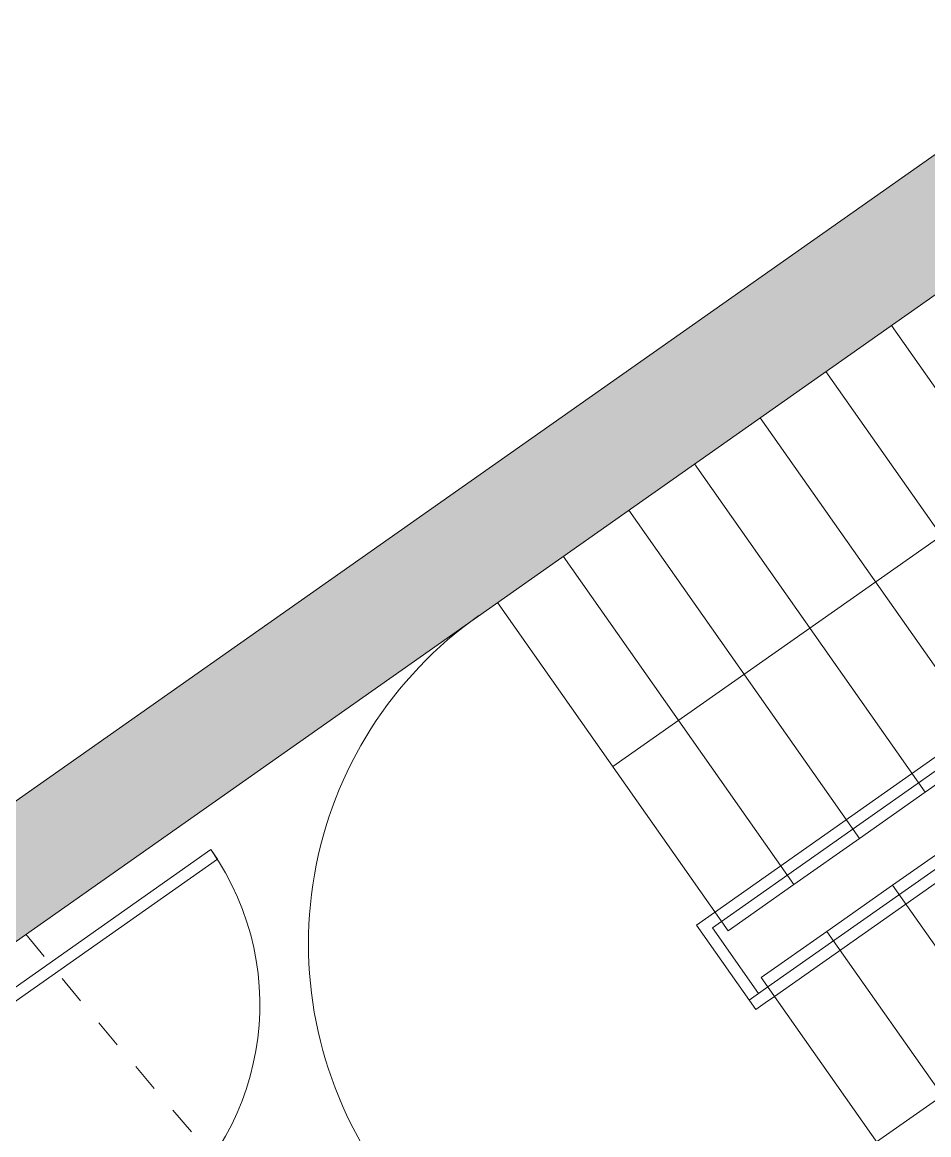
# Model space of a CAD drawing. Extents: x 274235 to 276654, y 142848 to 144425.
# Drawn here: x 276092.922 to 276096.086, y 143072.684 to 143076.564 of the extents above; entities that cross this region are included whole.
import ezdxf

# ---------------------------------------------------------------- set-up
doc = ezdxf.new("R2010")
doc.units = 0
doc.header["$LTSCALE"] = 1.5
doc.linetypes.add('Hidden 1_32_', pattern=[1.3890625, 0.7937500000000002, -0.5953125])
doc.layers.get('0').update_dxf_attribs({"linetype": 'CONTINUOUS', "lineweight": 0})
for name, color, linetype, lineweight in [('_ACM-A-DETL', 7, 'CONTINUOUS', 5), ('_ACM-A-DOOR', 1, 'CONTINUOUS', 5), ('_ACM-A-OTHER', 1, 'CONTINUOUS', 5), ('_ACM-A-WALL-FULL', 6, 'CONTINUOUS', 13), ('_ACM-A-WALL-PATT', 8, 'CONTINUOUS', 9)]:
    doc.layers.add(name, color=color, linetype=linetype, lineweight=lineweight)

# ---------------------------------------------------------------- blocks, each defined once
blk = doc.blocks.new('ACM_Door-Regular-Uneven - 1423_1250_ U-4156949-F5_Working')
at = {"layer": '_ACM-A-DOOR'}
for p, q in [((-740.0000000000055, 99.99999999999999), (-665.0000000000053, 99.99999999999999)), ((-740.0000000000055, 74.99999999999999), (-740.0000000000055, 99.99999999999999)), ((-665.0000000000053, 99.99999999999999), (-665.0000000000053, -99.99999999999999)), ((664.9999999999892, 99.99999999999999), (739.999999999989, 99.99999999999999)), ((664.9999999999859, -99.99999999999999), (664.9999999999892, 99.99999999999999)), ((739.999999999989, 99.99999999999999), (739.999999999989, 74.99999999999999)), ((-700.0000000000068, 74.99999999999999), (-740.0000000000055, 74.99999999999999)), ((-700.0000000000063, -74.99999999999999), (-700.0000000000063, 74.99999999999999)), ((699.9999999999933, 74.99999999999999), (699.9999999999933, -74.99999999999999)), ((739.999999999989, 74.99999999999999), (699.9999999999933, 74.99999999999999)), ((-665.0000000000055, -20.00000000000209), (-625.0000000000088, -20.00000000000209)), ((-665.0000000000055, -20.00000000000209), (-665.0000000000055, -410.0000000000021)), ((-625.0000000000088, -410.0000000000021), (-625.0000000000088, -20.00000000000209)), ((624.9999999999912, -959.9999999999962), (624.9999999999912, -20.00000000000209)), ((624.9999999999912, -20.00000000000209), (664.9999999999891, -20.00000000000209)), ((664.9999999999891, -20.00000000000209), (664.9999999999891, -959.9999999999962)), ((-739.9999999999983, -74.99999999999999), (-700.0000000000063, -74.99999999999999)), ((-739.9999999999983, -99.99999999999999), (-739.9999999999983, -74.99999999999999)), ((699.9999999999936, -74.99999999999999), (739.9999999999943, -74.99999999999999)), ((739.9999999999943, -74.99999999999999), (739.9999999999943, -99.99999999999999)), ((-665.0000000000063, -99.99999999999999), (-739.9999999999983, -99.99999999999999)), ((739.9999999999943, -99.99999999999999), (664.9999999999859, -99.99999999999999)), ((-665.0000000000055, -410.0000000000021), (-625.0000000000088, -410.0000000000021)), ((624.9999999999912, -959.9999999999962), (664.9999999999891, -959.9999999999962))]:
    blk.add_line(p, q, dxfattribs=at)
for centre, radius, start, end in [((-665.0000000000055, -20.00000000000209), 389.9999999999996, 269.9999999999996, 2.480832651541543e-13), ((664.9999999999891, -20.00000000000209), 940.0000000000009, 180.0000000000001, 270.0000000000001)]:
    blk.add_arc(centre, radius, start, end, dxfattribs=at)
blk = doc.blocks.new('acm_Generic Model-2D Stair_by level - acm_generic model_2D stair_by level-4157789-F5_Working')
at = {"layer": '_ACM-A-DETL'}
for p, q in [((1320.000000000074, -635.3665704405345), (1320.000000000074, -595.3665704405357)), ((1320.000000000074, -595.3665704405357), (1680.000000000074, -595.3665704405357)), ((1320.000000000074, -595.3665704405358), (1680.000000000074, -595.3665704405358)), ((1320.000000000074, -635.3665704405344), (1320.000000000074, -595.3665704405358)), ((1360.000000000074, -675.3665704405348), (1360.000000000074, -595.3665704405357)), ((1680.000000000074, -4395.366570440534), (1680.000000000074, -595.3665704405358)), ((1680.000000000074, -595.3665704405358), (1680.000000000074, -4395.366570440534)), ((1320.000000000074, -675.3665704405348), (1320.000000000074, -635.3665704405345)), ((1320.000000000074, -675.3665704405349), (1320.000000000074, -635.3665704405344)), ((1360.000000000074, -635.3665704405345), (1640.000000000074, -635.3665704405345)), ((1360.000000000074, -635.3665704405344), (1360.000000000074, -675.3665704405349)), ((1640.000000000075, -635.3665704405344), (1360.000000000074, -635.3665704405344)), ((1640.000000000074, -4355.366570440534), (1640.000000000074, -635.3665704405344)), ((1640.000000000075, -4355.366570440534), (1640.000000000075, -635.3665704405344)), ((1400.000000000001, -675.3665704405349), (0, -675.3665704405349)), ((700.000000000001, -675.3665704405352), (700.0000000000039, -2495.366570440529)), ((1320.000000000074, -4395.366570440534), (1320.000000000074, -675.3665704405349)), ((1320.000000000074, -4395.366570440534), (1320.000000000074, -675.3665704405349)), ((1360.000000000074, -4355.366570440534), (1360.000000000074, -675.3665704405349)), ((1360.000000000074, -675.3665704405349), (1360.000000000074, -4355.366570440534)), ((1400.000000000001, -955.3665704405355), (1400.000000000001, -675.3665704405349)), ((1600.000000000001, -955.3665704405355), (1600.000000000001, -675.3665704405349)), ((3000.000000000001, -675.3665704405349), (1600.000000000001, -675.3665704405349)), ((2300.000000000008, -5065.36657044051), (2300, -675.3665704405349)), ((1400.000000000002, -955.3665704405344), (2.707167823245982e-13, -955.3665704405344)), ((0, -955.3665704405355), (1400.000000000001, -955.3665704405355)), ((1400.000000000002, -1235.366570440535), (1400.000000000002, -955.3665704405344)), ((1600.000000000002, -1235.366570440535), (1600.000000000002, -955.3665704405344)), ((3000.000000000001, -955.3665704405344), (1600.000000000001, -955.3665704405344)), ((1600.000000000001, -955.3665704405355), (3000.000000000001, -955.3665704405355)), ((1400.000000000002, -1235.366570440534), (2.707167823245982e-13, -1235.366570440534)), ((1.353583911622991e-13, -1235.366570440535), (1400.000000000002, -1235.366570440535)), ((1400.000000000002, -1515.366570440534), (1400.000000000002, -1235.366570440534)), ((1600.000000000002, -1515.366570440534), (1600.000000000002, -1235.366570440534)), ((3000.000000000001, -1235.366570440534), (1600.000000000001, -1235.366570440534)), ((1600.000000000002, -1235.366570440535), (3000.000000000001, -1235.366570440535)), ((1600.000000000002, -1795.366570440533), (1600.000000000002, -1515.366570440533)), ((3000.000000000001, -1515.366570440533), (1600.000000000001, -1515.366570440533)), ((1600.000000000002, -1515.366570440534), (3000.000000000001, -1515.366570440534)), ((3000.000000000001, -1795.366570440532), (1600.000000000001, -1795.366570440532)), ((1600.000000000002, -1795.366570440533), (3000.000000000001, -1795.366570440533)), ((3000.000000000001, -2075.366570440531), (1600.000000000001, -2075.366570440531)), ((1600.000000000002, -2075.366570440532), (3000.000000000001, -2075.366570440532)), ((3000.000000000001, -2355.36657044053), (1600.000000000001, -2355.36657044053)), ((1600.000000000002, -2355.366570440531), (3000.000000000001, -2355.366570440531))]:
    blk.add_line(p, q, dxfattribs=at)
blk.add_arc((1599.999999999997, -595.3665704405279), 1400.000000000005, 1.717499527990299e-13, 90.00000000000021, dxfattribs=at)
blk = doc.blocks.new('5f0512')
at = {"layer": '_ACM-A-WALL-PATT', "lineweight": 9}
h = blk.add_hatch(color=256, dxfattribs=at)
h.paths.add_polyline_path([(-151034.6863902666, -89647.53296015214), (-150522.0339742417, -89134.8805441272), (-150804.8766867162, -88852.03783165256), (-151317.5291027413, -89364.6902476775)])
h.paths.add_polyline_path([(-149532.0844805803, -88144.93105046602), (-143472.1794137374, -82085.02598362474), (-143755.0221262119, -81802.18327114987), (-149814.9271930548, -87862.0883379915)])
at = {"layer": '_ACM-A-DETL', "linetype": 'Hidden 1_32_'}
blk.add_arc((-129126.9536411413, -64761.59144460852), 29999.99999999997, 229.0259260983808, 234.8007270700996, dxfattribs=at)
at = {"layer": '_ACM-A-WALL-FULL', "lineweight": 18}
for p, q in [((-141577.1333097912, -79624.29445472907), (-149814.927193056, -87862.0883379922)), ((-148931.0437165727, -87543.89028645842), (-143755.0221262128, -82367.86869609985))]:
    blk.add_line(p, q, dxfattribs=at)
at = {"layer": '_ACM-A-DOOR', "rotation": 134.9999999999956}
blk.add_blockref('ACM_Door-Regular-Uneven - 1423_1250_ U-4156949-F5_Working', (-148421.926834119, -88159.0731860901), dxfattribs=at)
at = {"layer": '_ACM-A-OTHER', "rotation": 135.0000000000173}
blk.add_blockref('acm_Generic Model-2D Stair_by level - acm_generic model_2D stair_by level-4157789-F5_Working', (-145731.644784073, -88587.13204107969), dxfattribs=at)

msp = doc.modelspace()

# ---------------------------------------------------------------- block references
at = {"xscale": 0.0009999999999999994, "yscale": 0.001, "zscale": 0.001, "rotation": 350.1075696352769}
msp.add_blockref('5f0512', (276254.5380815538, 143133.931731411), dxfattribs=at)

doc.saveas('drawing.dxf')
